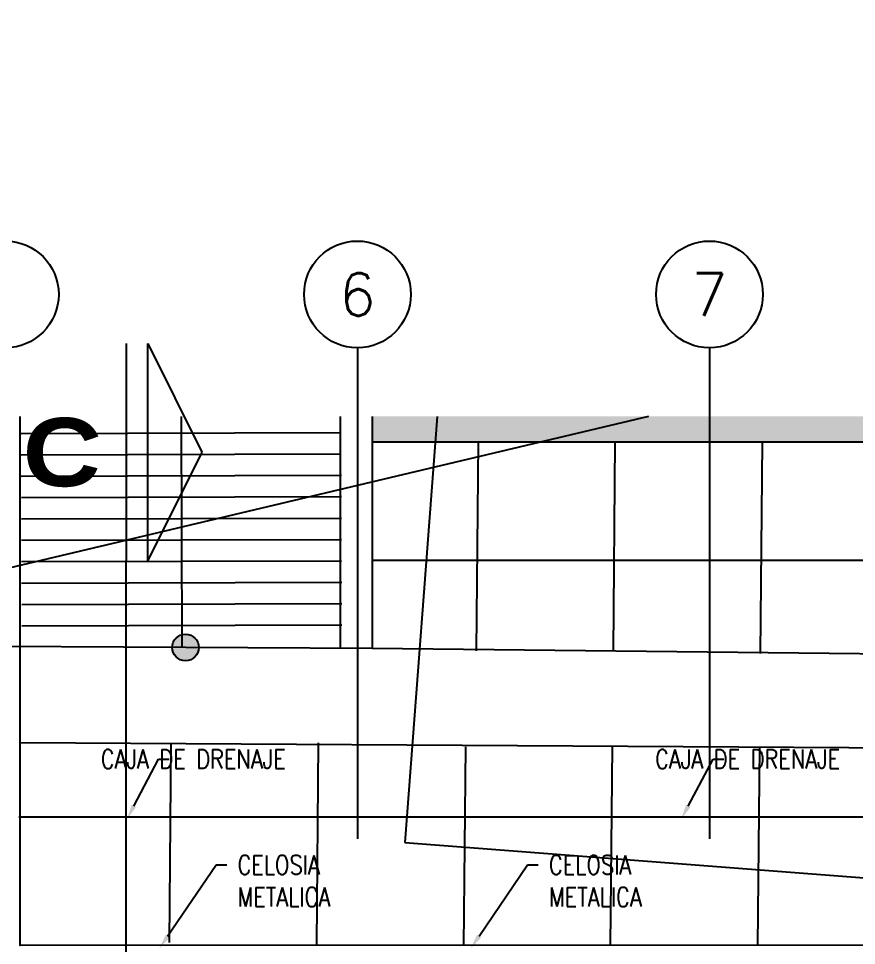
# Model space of a CAD drawing. Header units: millimetres. Extents: x 98 to 155, y -181 to 127.
# Drawn here: x 110.48 to 114.407, y 123.112 to 127.454 of the extents above; entities that cross this region are included whole.
import ezdxf
from ezdxf import colors
from ezdxf.entities.mleader import LeaderData, LeaderLine
from ezdxf.enums import TextEntityAlignment as Align
from ezdxf.math import Vec2, Vec3
from ezdxf.xclip import XClip

# ---------------------------------------------------------------- set-up
doc = ezdxf.new("R2010")
doc.units = ezdxf.units.MM
doc.header["$LTSCALE"] = 15
doc.header["$XCLIPFRAME"] = 2
for name, pattern in [('ACAD_ISO07W100', [3, 0, -3]), ('CENTER', [2, 1.25, -0.25, 0.25, -0.25]), ('HIDDEN', [0.375, 0.25, -0.125]), ('PHANTOM', [63.5, 31.75, -6.35, 6.35, -6.35, 6.35, -6.35]), ('PHANTOM2', [1.25, 0.625, -0.125, 0.125, -0.125, 0.125, -0.125])]:
    doc.linetypes.add(name, pattern=pattern)
doc.layers.get('0').update_dxf_attribs({"color": 250})
for name, color, linetype in [('A-Adoquines', 250, 'Continuous'), ('A-CORTE', 250, 'CENTER'), ('A-EJES', 250, 'PHANTOM'), ('A-HATCH', 250, 'Continuous'), ('A-MURO BAJO', 250, 'Continuous'), ('A-PROYECCIONES', 250, 'HIDDEN'), ('A_50_TextoIndicaciones', 250, 'Continuous')]:
    doc.layers.add(name, color=color, linetype=linetype)
doc.layers.add('A-MUROS', color=252, linetype='Continuous', lineweight=30)
doc.styles.add('R160-75', font='ariblk.ttf', dxfattribs={"height": 0.6})
doc.styles.add('R80', font='ARIALN.TTF', dxfattribs={"height": 2.03})
doc.styles.add('ROMANS', font='romans.shx', dxfattribs={"width": 0.8})
doc.styles.add('TXT_COTAS', font='romans.shx', dxfattribs={"width": 0.8})

# ---------------------------------------------------------------- blocks, each defined once
blk = doc.blocks.new('A$C9f73720c')
at = {"layer": 'A-Adoquines'}
h = blk.add_hatch(color=256, dxfattribs=at)
h.dxf.hatch_style = 1
h.paths.add_polyline_path([(38.7932, 123.8313), (38.5981, 123.875), (37.5983, 119.4075), (37.7931, 119.362)])
h.paths.add_polyline_path([(41.7659, 123.3395), (47.9601, 121.4929), (48.0188, 121.6841), (42.2466, 123.4049, -0.02703), (41.567, 123.3675), (40.4599, 118.739), (40.5576, 118.7162), (40.5577, 118.7162, -0.01102), (40.6541, 118.6909)])
h.paths.add_polyline_path([(40.7956, 118.6453, -0.025435), (41.0078, 118.5567, -0.057742), (41.5094, 118.2238), (46.4982, 116.7365), (46.557, 116.9277)])
h.paths.add_polyline_path([(47.6575, 116.5996), (47.0257, 116.788), (46.9674, 116.5967), (47.599, 116.4084)])
h.paths.add_polyline_path([(48.4776, 121.5473), (48.4193, 121.356), (49.0543, 121.1667), (49.1128, 121.358)])
h.paths.add_polyline_path([(50.1546, 127.0444), (50.0962, 126.8531), (50.7339, 126.6584), (50.7924, 126.8497)])
h.paths.add_polyline_path([(47.5867, 127.8282, -0.007938), (47.5253, 127.6378), (49.6494, 126.9895), (49.7081, 127.1806)])
h.paths.add_polyline_path([(51.3399, 130.93), (51.973, 130.7368), (52.0334, 130.9345), (51.4003, 131.1277)])
at = {"layer": 'A-PROYECCIONES', "linetype": 'Continuous'}
h = blk.add_hatch(color=256, dxfattribs=at)
h.dxf.hatch_style = 1
edge = h.paths.add_edge_path()
edge.add_arc((37.8505, 124.9389), 0.0625, 0, 360)
for p, q in [((37.8548, 124.954), (40.3971, 124.3944)), ((38.4897, 123.3906, 0), (37.5374, 123.613, 0))]:
    blk.add_line(p, q)
at = {"elevation": 0}
for points in [[(35.8889, 119.8125), (37.2455, 125.8744)], [(37.43, 125.1028), (36.5179, 125.3158)], [(37.2791, 124.4295), (36.361, 124.6439)], [(37.1098, 123.7606), (36.2041, 123.9719)], [(37.0578, 119.5338), (38.0564, 123.9964)], [(37.5982, 119.4071), (38.5981, 123.875)], [(36.9616, 123.0889), (36.0539, 123.3009)], [(38.3496, 122.7648), (37.397, 122.9864)], [(38.3496, 122.7648), (37.3972, 122.9872)], [(36.8067, 122.4165), (35.9033, 122.6275)], [(38.1989, 122.0915), (37.2346, 122.3166)]]:
    blk.add_lwpolyline(points, dxfattribs=at)
at = {"layer": 'A-Adoquines', "elevation": 0}
blk.add_lwpolyline([(50.962, 131.2605), (47.7953, 130.5759, -0.524695), (40.2027, 123.5157), (37.6559, 124.0861), (36.609, 119.6386), (36.1894, 119.7366), (37.5845, 125.7929)], format="xyb", dxfattribs=at)
at = {"layer": 'A-HATCH'}
for p, q in [((38.1175, 125.6657, 0), (37.7942, 124.201, 0)), ((38.2152, 125.6441, 0), (37.8918, 124.1794, 0)), ((38.3128, 125.6226, 0), (37.9895, 124.1578, 0)), ((38.4105, 125.601, 0), (38.0871, 124.1363, 0)), ((38.5081, 125.5795, 0), (38.1848, 124.1147, 0)), ((38.6058, 125.5579, 0), (38.2824, 124.0932, 0)), ((38.7034, 125.5364, 0), (38.3801, 124.0716, 0)), ((38.8011, 125.5148, 0), (38.4777, 124.0501, 0)), ((38.8987, 125.4932, 0), (38.5754, 124.0285, 0)), ((38.9964, 125.4717, 0), (38.673, 124.0069, 0))]:
    blk.add_line(p, q, dxfattribs=at)
at = {"layer": 'A-HATCH', "elevation": 0}
blk.add_lwpolyline([(33.4511, 111.6758), (34.6972, 111.3994), (34.903, 112.3185), (35.1251, 112.2668, 0.099711), (35.5099, 110.6951, 0.257304), (37.3867, 109.2848, 0.13775), (39.1005, 109.6194, 0.129174), (41.2988, 111.6039, 0.104349), (42.4606, 114.4221, 0.124556), (42.3369, 116.9437, 0.208461), (41.0078, 118.5567, 0.052972), (40.5573, 118.7163), (35.3027, 119.9437), (36.6567, 126.0007), (37.5845, 125.7929)], format="xyb", dxfattribs=at)
at = {"layer": 'A-MURO BAJO', "ltscale": 0.5}
for p, q in [((36.6581, 126.0004, 0), (39.3979, 125.3868, 0)), ((37.6552, 124.0862, 0), (38.0459, 125.7916, 0)), ((40.2354, 123.662, 0), (37.6893, 124.2323, 0)), ((40.2027, 123.5157, 0), (37.6559, 124.0861, 0))]:
    blk.add_line(p, q, dxfattribs=at)
at = {"layer": 'A-PROYECCIONES'}
blk.add_line((38.8761, 87.8303, 0), (38.1838, 142.0709, 0), dxfattribs=at)
at = {"layer": 'A-PROYECCIONES', "linetype": 'CENTER', "ltscale": 0.5, "transparency": 33554623}
for p, q in [((36.7338, 124.1359), (36.0915, 122.0317)), ((42.4724, 122.3841), (36.7338, 124.1359))]:
    blk.add_line(p, q, dxfattribs=at)
at = {"layer": 'A-PROYECCIONES', "linetype": 'Continuous'}
blk.add_circle((37.8505, 124.9389, 0), 0.0625, dxfattribs=at)
at = {"style": 'R80'}
for height, rotation, p in [(0.09, 0.009, (39.554, 141.0046, 0)), (0.09, 0.009, (45.7984, 139.3226, 0)), (0.09, 0.009, (50.4634, 135.3578, 0)), (0.09, 0.009, (41.9784, 129.0436, 0)), (0.09, 0.009, (37.8409, 128.6089, 0)), (0.09, 0.009, (35.483, 116.3582, 0)), (0.09, 0.009, (63.0395, 116.3253, 0)), (0.09, 0.009, (38.5607, 113.6321, 0)), (0.09, 0.009, (45.1292, 84.3757, 0)), (0.09, 0.009, (43.9111, 83.9335, 0)), (0.09, 0.009, (43.1485, 83.401, 0)), (0.09, 0.009, (28.0067, 80.1071, 0)), (0.09, 0.009, (44.3753, 79.9046, 0)), (0.09, 0.009, (55.151, 79.2173, 0)), (0.09, 0.009, (38.2608, 76.0049)), (0.09, 0.009, (39.0036, 75.5558)), (0.09, 0.009, (27.5137, 75.2133, 0)), (0.09, 0.009, (27.5137, 75.2133, 0)), (0.09, 0.009, (39.8519, 75.1543)), (0.09, 0.009, (25.3599, 70.2709, 0)), (0.09, 0.009, (32.1646, 69.192, 0)), (0.09, 0.009, (32.1646, 69.192, 0)), (0.09, 0.009, (26.9947, 68.6392, 0)), (0.09, 0.009, (59.8504, 67.3859, 0)), (0.09, 0.009, (24.839, 65.5107, 0)), (0.09, 0.009, (24.839, 65.5107, 0)), (0.09, 0.009, (33.5008, 60.261, 0)), (0.09, 0.009, (33.5008, 60.261, 0)), (0.09, 347.3908, (17.1069, 59.2726, 0)), (0.09, 0.009, (26.4708, 59.2035, 0)), (0.09, 0.009, (26.4708, 59.2035, 0)), (0.09, 0.009, (23.1216, 58.7685, 0)), (0.09, 0.009, (23.1216, 58.7685, 0)), (0.09, 0.009, (27.6632, 55.3959, 0)), (0.09, 0.009, (27.6632, 55.3959, 0)), (0.09, 0.009, (22.2239, 54.9818, 0)), (0.09, 0.009, (22.2239, 54.9818, 0)), (0.09, 0.009, (65.7174, 53.5803, 0)), (0.09, 0.009, (38.377, 51.7166, 0)), (0.09, 0.009, (38.377, 51.7166, 0)), (0.09, 0.009, (21.0294, 51.3767, 0)), (0.09, 0.009, (21.0294, 51.3767, 0)), (0.09, 0.009, (29.4091, 50.8876, 0)), (0.09, 0.009, (29.4091, 50.8876, 0)), (0.09, 0.009, (22.5184, 48.0808, 0)), (0.09, 0.009, (22.5184, 48.0808, 0)), (0.09, 0.009, (32.8305, 47.9478, 0)), (0.09, 0.009, (38.6414, 47.9238, 0)), (0.09, 1.5576, (45.5013, 47.0033, 0)), (0.09, 1.5576, (45.5013, 47.0033, 0)), (0.09, 1.5576, (42.9613, 45.8781, 0)), (0.09, 0.009, (31.2252, 43.4352, 0)), (0.09, 0.009, (31.2252, 43.4352, 0)), (0.09, 0.009, (24.8291, 43.3056, 0)), (0.09, 0.009, (24.8291, 43.3056, 0)), (0.09, 0.009, (28.8684, 42.6092, 0)), (0.09, 0.009, (28.8684, 42.6092, 0)), (0.09, 0.009, (46.0815, 42.4048, 0)), (0.09, 0.009, (19.0307, 42.0559, 0)), (0.09, 0.009, (19.0307, 42.0559, 0)), (0.09, 0.009, (70.9067, 41.0329, 0)), (0.09, 0.009, (22.7765, 38.7407, 0)), (0.09, 0.009, (22.7765, 38.7407, 0)), (0.09, 0.009, (17.8952, 37.4624, 0)), (0.09, 0.009, (17.8952, 37.4624, 0)), (0.09, 0.009, (25.8226, 33.2142, 0)), (0.09, 0.009, (21.5027, 31.2754, 0)), (0.1403, 0.009, (43.0178, 29.8778, 0)), (0.09, 0.009, (24.3978, 29.2659, 0)), (0.09, 0.009, (49.7565, 29.0287, 0)), (0.09, 0.009, (16.51, 28.4123, 0)), (0.09, 0.009, (16.51, 28.4123, 0)), (0.09, 0.009, (40.7946, 24.893, 0)), (0.09, 0.009, (18.1268, 23.6374, 0)), (0.09, 0.009, (20.346, 20.3291, 0)), (0.09, 0.009, (38.3365, 19.4632, 0)), (0.09, 0.009, (18.2869, 15.9828, 0)), (0.09, 0.009, (36.6694, 12.5977, 0)), (0.09, 337.7998, (24.7536, 11.2334, 0)), (0.09, 0.009, (33.5928, 10.3508, 0)), (0.09, 337.7998, (21.6109, 10.1247, 0)), (0.09, 337.7998, (16.5605, 9.5998, 0)), (0.09, 337.7998, (29.9414, 8.9534, 0)), (0.09, 337.7998, (31.6402, 7.9561, 0)), (0.09, 337.7998, (26.736, 7.7966, 0)), (0.09, 337.7998, (32.0288, 7.0232, 0)), (0.09, 0.009, (16.5347, 5.5678, 0)), (0.09, 0.009, (23.3239, 5.5763, 0)), (0.09, 0.009, (34.4718, 3.6379, 0))]:
    blk.add_attdef('N.P.T.+0.00', text='', height=height, rotation=rotation, dxfattribs=at).set_placement(p, align=Align.MIDDLE_CENTER)
for p in [(49.9263, 138.2431, 0), (56.6904, 136.252, 0), (60.5336, 135.5237, 0), (42.6322, 135.1839), (58.3591, 133.6514, 0), (46.2516, 126.9171), (67.6439, 125.1529), (62.2762, 107.4327), (41.3341, 103.0918, 0), (58.4477, 100.4887, -0.2526), (35.1548, 97.8545, 0), (58.3053, 94.9071, 0), (31.2618, 93.9445, 0), (38.1161, 91.318), (54.6279, 88.218, 0), (17.9393, 86.8861, 0), (34.7444, 85.6148, 0), (54.6869, 83.8861, 0), (35.5048, 81.4636, 0), (34.6534, 76.9929, 0), (59.6668, 73.2509), (40.4113, 65.8421, 0), (43.5611, 65.2125, 0), (64.4681, 61.3857), (43.9111, 51.4927, 0), (32.9744, 51.0828, 0), (48.0327, 50.0735, 0), (69.3242, 50.0814, 0), (52.9599, 39.4701, 0), (74.4159, 35.7467, 0)]:
    blk.add_attdef('N.P.T.+0.00', text='', height=0.2109, dxfattribs=at).set_placement(p, align=Align.MIDDLE_CENTER)
blk = doc.blocks.new('*U99')
blk.add_line((-3, -5.08), (-3, 5.08))
blk.add_lwpolyline([(-4.016, 5.08), (-4.016, -5.08), (-6.556, 0)], close=True)
at = {"linetype": 'Continuous', "style": 'R160-75'}
blk.add_attdef('A', text='', height=0.3, dxfattribs=at).set_placement((0, 0), align=Align.MIDDLE_CENTER)
blk = doc.blocks.new('Cortes-Elev.')
at = {"layer": 'A-CORTE', "linetype": 'CENTER', "ltscale": 0.5}
blk.add_lwpolyline([(9.3406, 20.8306), (9.3406, 37.8534)], dxfattribs=at)
ref = blk.add_blockref('*U99', (9.0406, 38.3614), dxfattribs=dict(at, xscale=0.1, yscale=0.1, zscale=-0.1, rotation=180))
ref.add_attrib('A', 'C', dxfattribs={"layer": '0', "linetype": 'Continuous', "extrusion": (0, 0, -1), "height": 0.32, "rotation": 180, "style": 'R160-75'}).set_placement((-9.0406, 38.3614), align=Align.MIDDLE)
blk = doc.blocks.new('Ejes_Torre C 1var')
at = {"layer": 'A-EJES', "linetype": 'PHANTOM2', "ltscale": 0.5}
for points in [[(10.425, 16.65), (10.425, 14.35)], [(12.075, 16.65), (12.075, 14.35)]]:
    blk.add_lwpolyline(points, dxfattribs=at)
at = {"layer": 'A-EJES', "linetype": 'Continuous'}
for centre in [(8.775, 16.9), (10.425, 16.9), (12.075, 16.9)]:
    blk.add_circle(centre, 0.25, dxfattribs=at)
at = {"layer": 'A-EJES', "linetype": 'Continuous', "style": 'ROMANS'}
for s, p in [('6', (10.425, 16.9)), ('7', (12.075, 16.9))]:
    blk.add_text(s, height=0.2, dxfattribs=at).set_placement(p, align=Align.MIDDLE_CENTER)

msp = doc.modelspace()

# ---------------------------------------------------------------- block references
at = {"linetype": 'ACAD_ISO07W100', "ltscale": 5}
ref = msp.add_blockref('A$C9f73720c', (241.452, 114.8591), dxfattribs=dict(at, rotation=102.6156181418625))
XClip(ref).set_block_clipping_path([(22.1542253106, 140.4101169162), (10.3600901397, 87.7136669306), (29.6608346476, 83.3939150368), (41.4549698184, 136.0903650224)])

# ---------------------------------------------------------------- next in the draw order: block references
at = {"layer": 'A-CORTE'}
msp.add_blockref('Cortes-Elev.', (101.6432, 87.0616), dxfattribs=at)
at = {"layer": 'A-MUROS'}
msp.add_blockref('Ejes_Torre C 1var', (101.6432, 109.2616), dxfattribs=at)

# ---------------------------------------------------------------- next in the draw order: leaders
at = {"layer": 'A_50_TextoIndicaciones'}
ml = msp.add_multileader_mtext('Standard', dxfattribs=at)
ml.set_content('\\pxsm1,t16;CAJA DE DRENAJE', color=256, style='TXT_COTAS')
ml.set_leader_properties(color=256)
ml.build(insert=Vec2(0, 0))
ml.multileader.update_dxf_attribs({"dogleg_length": 0.05, "arrow_head_size": 0.07})
ctx = ml.context
ctx.base_point, ctx.char_height, ctx.arrow_head_size, ctx.landing_gap_size, ctx.plane_origin = Vec3(111.1865, 123.9852, 0), 0.09, 0.07, 0.1, Vec3(111.9424, 124.5543, 0)
ctx.text_align_type = 2
notes = []
notes.append((ctx, [(1, (1, 1, 0), (111.1365, 123.9852, 0), (1, 0), 0.05, [(0, [(110.9876, 123.7033, 0)], 0, [])])]))
ctx.mtext.insert, ctx.mtext.width, ctx.mtext.defined_height, ctx.mtext.alignment, ctx.mtext.flow_direction = Vec3(111.7323, 124.0302, 0), 0.872823, 0.8046, 3, 5
ml = msp.add_multileader_mtext('Standard', dxfattribs=at)
ml.set_content('\\pxsm1,t16;CAJA DE DRENAJE', color=256, style='TXT_COTAS')
ml.set_leader_properties(color=256)
ml.build(insert=Vec2(0, 0))
ml.multileader.update_dxf_attribs({"dogleg_length": 0.05, "arrow_head_size": 0.07})
ctx = ml.context
ctx.base_point, ctx.char_height, ctx.arrow_head_size, ctx.landing_gap_size, ctx.plane_origin = Vec3(113.7847, 123.9852, 0), 0.09, 0.07, 0.1, Vec3(114.5406, 124.5543, 0)
ctx.text_align_type = 2
notes.append((ctx, [(1, (1, 1, 0), (113.7347, 123.9852, 0), (1, 0), 0.05, [(0, [(113.5858, 123.7033, 0)], 0, [])])]))
ctx.mtext.insert, ctx.mtext.width, ctx.mtext.defined_height, ctx.mtext.alignment, ctx.mtext.flow_direction = Vec3(114.3304, 124.0302, 0), 0.872823, 0.8046, 3, 5
ml = msp.add_multileader_mtext('Standard', dxfattribs=at)
ml.set_content('\\pxsm1,t16;CELOSIA\\PMETALICA', color=256, style='TXT_COTAS')
ml.set_leader_properties(color=256)
ml.build(insert=Vec2(0, 0))
ml.multileader.update_dxf_attribs({"dogleg_length": 0.05, "arrow_head_size": 0.07})
ctx = ml.context
ctx.base_point, ctx.char_height, ctx.arrow_head_size, ctx.landing_gap_size, ctx.plane_origin = Vec3(111.4561, 123.4891), 0.09, 0.07, 0.05, Vec3(111.0048, 123.2767)
notes.append((ctx, [(0, (1, 1, 0), (111.4061, 123.4891), (1, 0), 0.05, [(0, [(111.1395, 123.0972)], 0, [])])]))
ctx.mtext.insert, ctx.mtext.width, ctx.mtext.defined_height, ctx.mtext.flow_direction = Vec3(111.5061, 123.5341), 1.024058, 0.5146, 5
ml = msp.add_multileader_mtext('Standard', dxfattribs=at)
ml.set_content('\\pxsm1,t16;CELOSIA\\PMETALICA', color=256, style='TXT_COTAS')
ml.set_leader_properties(color=256)
ml.build(insert=Vec2(0, 0))
ml.multileader.update_dxf_attribs({"dogleg_length": 0.05, "arrow_head_size": 0.07})
ctx = ml.context
ctx.base_point, ctx.char_height, ctx.arrow_head_size, ctx.landing_gap_size, ctx.plane_origin = Vec3(112.9155, 123.4891), 0.09, 0.07, 0.05, Vec3(112.4641, 123.2767)
notes.append((ctx, [(0, (1, 1, 0), (112.8655, 123.4891), (1, 0), 0.05, [(0, [(112.5989, 123.0972)], 0, [])])]))
ctx.mtext.insert, ctx.mtext.width, ctx.mtext.defined_height, ctx.mtext.flow_direction = Vec3(112.9655, 123.5341), 1.024058, 0.5146, 5
for ctx, leaders in notes:
    for number, flags, end, landing, length, lines in leaders:
        leader = LeaderData()
        leader.index, (leader.has_last_leader_line, leader.has_dogleg_vector, leader.attachment_direction) = number, flags
        leader.last_leader_point, leader.dogleg_vector, leader.dogleg_length = Vec3(end), Vec3(landing), length
        for number, points, colour, breaks in lines:
            line = LeaderLine()
            line.index, line.vertices, line.color, line.breaks = number, Vec3.list(points), colors.encode_raw_color(colour), breaks
            leader.lines.append(line)
        ctx.leaders.append(leader)

doc.saveas('drawing.dxf')
